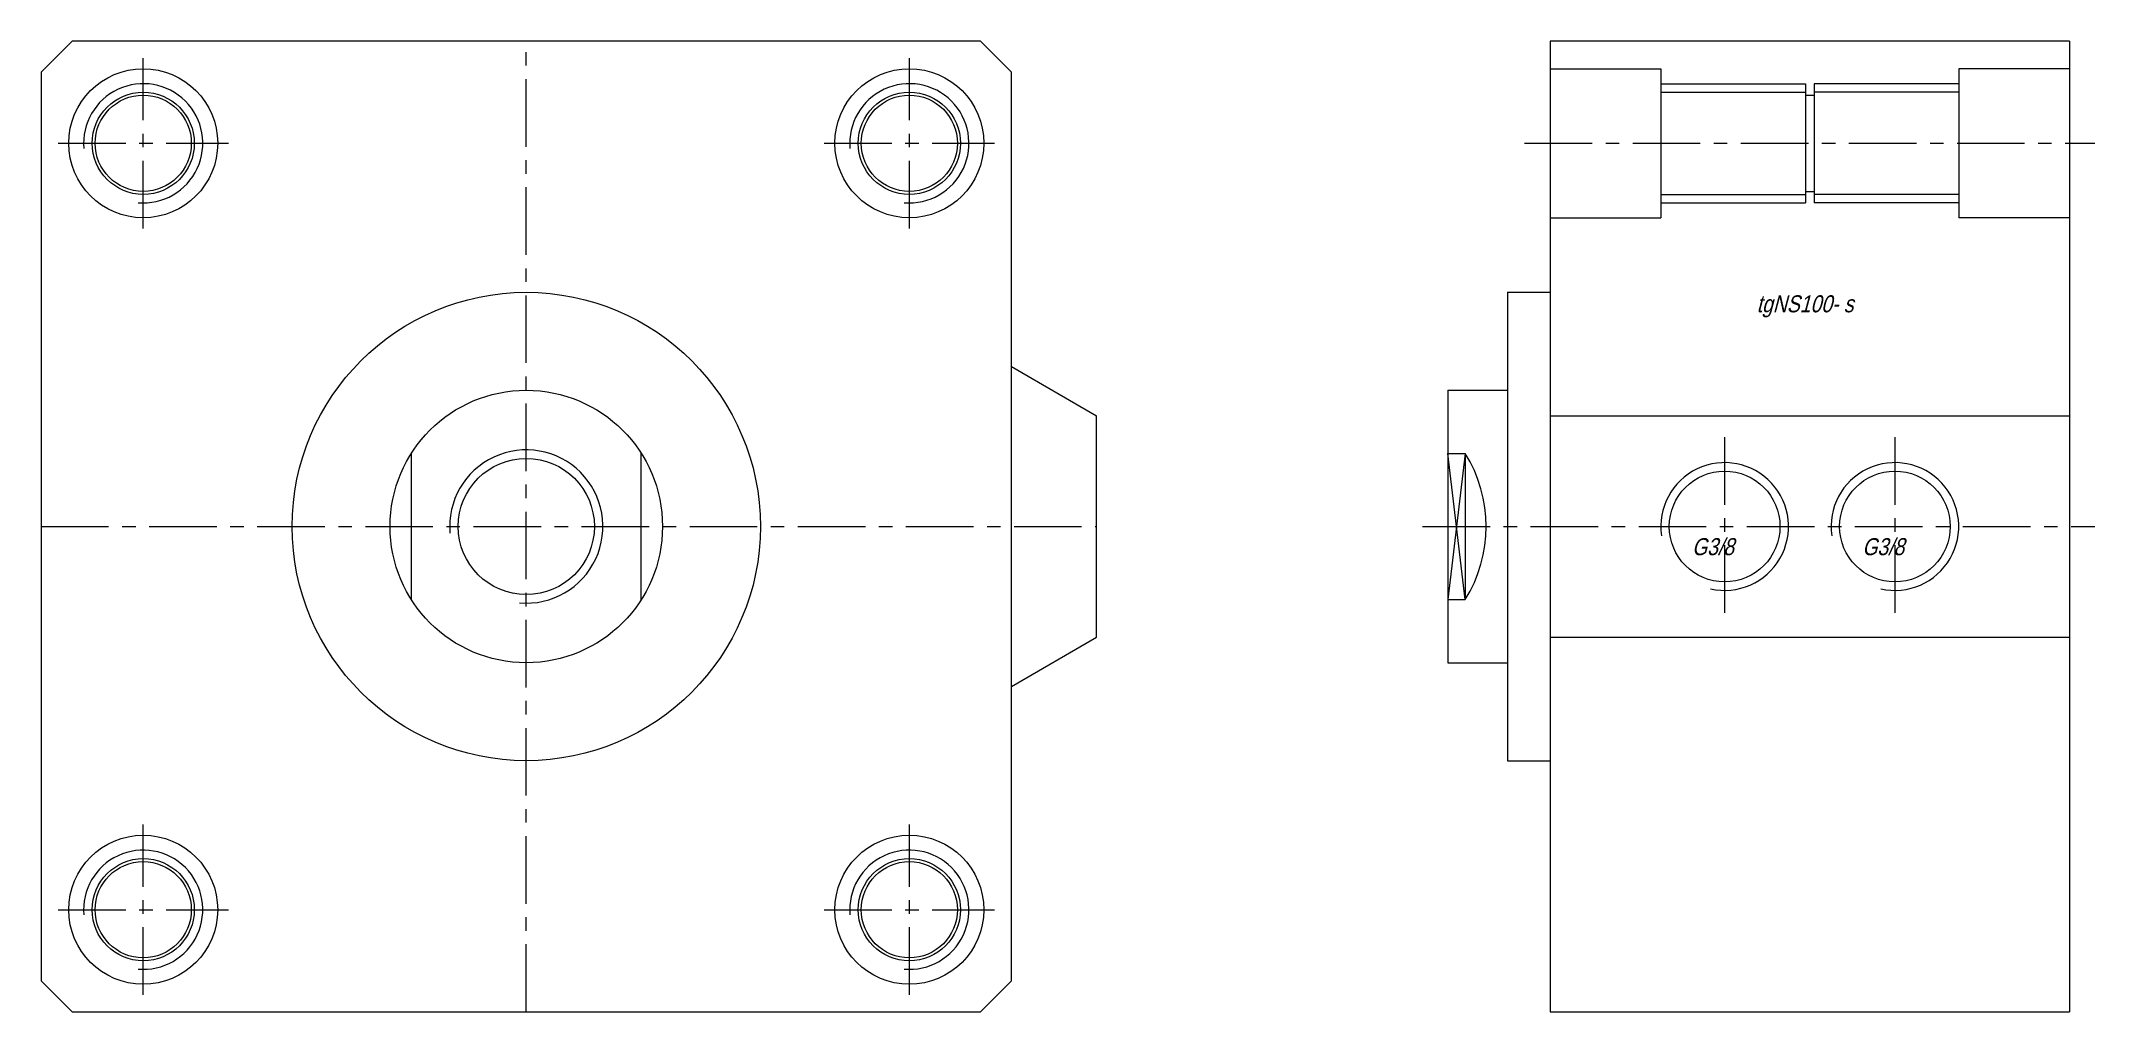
# Model space of a CAD drawing. Header units: millimetres. Extents: x -57 to 184, y -57 to 57.
import ezdxf
from ezdxf.enums import TextEntityAlignment as Align

# ---------------------------------------------------------------- set-up
doc = ezdxf.new("R2010")
doc.units = ezdxf.units.MM
doc.header["$LTSCALE"] = 0.5
doc.linetypes.add('CENTER', pattern=[50.8, 31.75, -6.35, 6.35, -6.35])
doc.layers.get('0').update_dxf_attribs({"color": 9, "lineweight": 15})
doc.layers.add('Notes', color=4, linetype='Continuous', lineweight=20)
doc.styles.add('Capital', font='vnfonth.shx', dxfattribs={"width": 0.9, "oblique": 15})

msp = doc.modelspace()

# ---------------------------------------------------------------- linework, layer by layer
at = {"ltscale": 0.5}
for p, q in [((-53.35, 57), (-57, 53.35)), ((53.35, 57), (-53.35, 57)), ((57, 53.35), (53.35, 57)), ((120.28, 57), (120.28, -57)), ((181.28, 57), (120.28, 57)), ((181.28, 57), (181.28, -57)), ((-57, 53.35), (-57, -53.35)), ((57, -53.35), (57, 53.35)), ((120.28, 53.75), (133.28, 53.75)), ((133.28, 53.75), (133.28, 36.25)), ((168.28, 53.75), (168.28, 36.25)), ((181.28, 53.75), (168.28, 53.75)), ((133.28, 51), (150.28, 51)), ((150.28, 52), (150.28, 38)), ((151.28, 52), (151.28, 38)), ((168.28, 51), (151.28, 51)), ((150.28, 50.65), (151.28, 50.65)), ((133.28, 39), (150.28, 39)), ((150.28, 39.35), (151.28, 39.35)), ((168.28, 39), (151.28, 39)), ((120.28, 36.25), (133.28, 36.25)), ((181.28, 36.25), (168.28, 36.25)), ((115.28, 27.5), (115.28, -27.5)), ((115.28, 27.5), (120.28, 27.5)), ((57, 18.77), (67, 13)), ((108.28, 16), (108.28, -16)), ((108.28, 16), (115.28, 16)), ((67, -13), (67, 13)), ((120.28, 13), (181.28, 13)), ((-13.5, -8.59), (-13.5, 8.59)), ((13.5, -8.59), (13.5, 8.59)), ((108.28, 8.59), (110.28, 8.59)), ((110.28, -8.59), (108.28, 8.59)), ((110.28, 8.59), (108.28, -8.59)), ((110.28, 8.59), (110.28, -8.59)), ((108.28, -8.59), (110.28, -8.59)), ((57, -18.77), (67, -13)), ((120.28, -13), (181.28, -13)), ((108.28, -16), (115.28, -16)), ((115.28, -27.5), (120.28, -27.5)), ((-57, -53.35), (-53.35, -57)), ((53.35, -57), (57, -53.35)), ((-53.35, -57), (53.35, -57)), ((120.28, -57), (181.28, -57))]:
    msp.add_line(p, q, dxfattribs=at)
at = {"color": 1, "linetype": 'CENTER', "ltscale": 0.5}
for p, q in [((0, -57), (0, 57)), ((-45, 35), (-45, 55)), ((45, 35), (45, 55)), ((-55, 45), (-35, 45)), ((35, 45), (55, 45)), ((117.28, 45), (184.28, 45)), ((140.78, 10.5), (140.78, -10.5)), ((160.78, 10.5), (160.78, -10.5)), ((-57, 0), (67, 0)), ((105.28, 0), (184.28, 0)), ((-45, -55), (-45, -35)), ((45, -55), (45, -35)), ((-55, -45), (-35, -45)), ((35, -45), (55, -45))]:
    msp.add_line(p, q, dxfattribs=at)
at = {"color": 5, "ltscale": 0.5}
for p, q in [((133.28, 52), (150.28, 52)), ((168.28, 52), (151.28, 52)), ((133.28, 38), (150.28, 38)), ((168.28, 38), (151.28, 38))]:
    msp.add_line(p, q, dxfattribs=at)
at = {"ltscale": 0.5}
for centre, radius in [((-45, 45), 8.75), ((45, 45), 8.75), ((-45, 45), 6), ((45, 45), 6), ((-45, 45), 5.65), ((45, 45), 5.65), ((0, 0), 27.5), ((0, 0), 16), ((0, 0), 8), ((140.78, 0), 6.5), ((160.78, 0), 6.5), ((-45, -45), 8.75), ((45, -45), 8.75), ((-45, -45), 6), ((-45, -45), 5.65), ((45, -45), 6), ((45, -45), 5.65)]:
    msp.add_circle(centre, radius, dxfattribs=at)
at = {"color": 5, "ltscale": 0.5}
for centre, radius, start, end in [((-45, 45), 7, 265, 185), ((45, 45), 7, 265, 185), ((0, 0), 9, 265, 185), ((140.78, 0), 7.5, 257.1978, 188.2788), ((160.78, 0), 7.5, 257.1978, 188.2788), ((-45, -45), 7, 265, 185), ((45, -45), 7, 265, 185)]:
    msp.add_arc(centre, radius, start, end, dxfattribs=at)
at = {"ltscale": 0.5}
msp.add_arc((96.78, 0), 16, 327.5383, 32.4617, dxfattribs=at)

# ---------------------------------------------------------------- texts
at = {"layer": 'Notes', "color": 4, "style": 'Capital', "oblique": 15, "width": 0.85}
for s, p in [('tgNS100- s', (144.53, 26.15)), ('G3/8', (136.94, -2.37)), ('G3/8', (156.94, -2.37))]:
    msp.add_text(s, height=2, dxfattribs=at).set_placement(p, align=Align.MIDDLE_LEFT)

doc.saveas('drawing.dxf')
